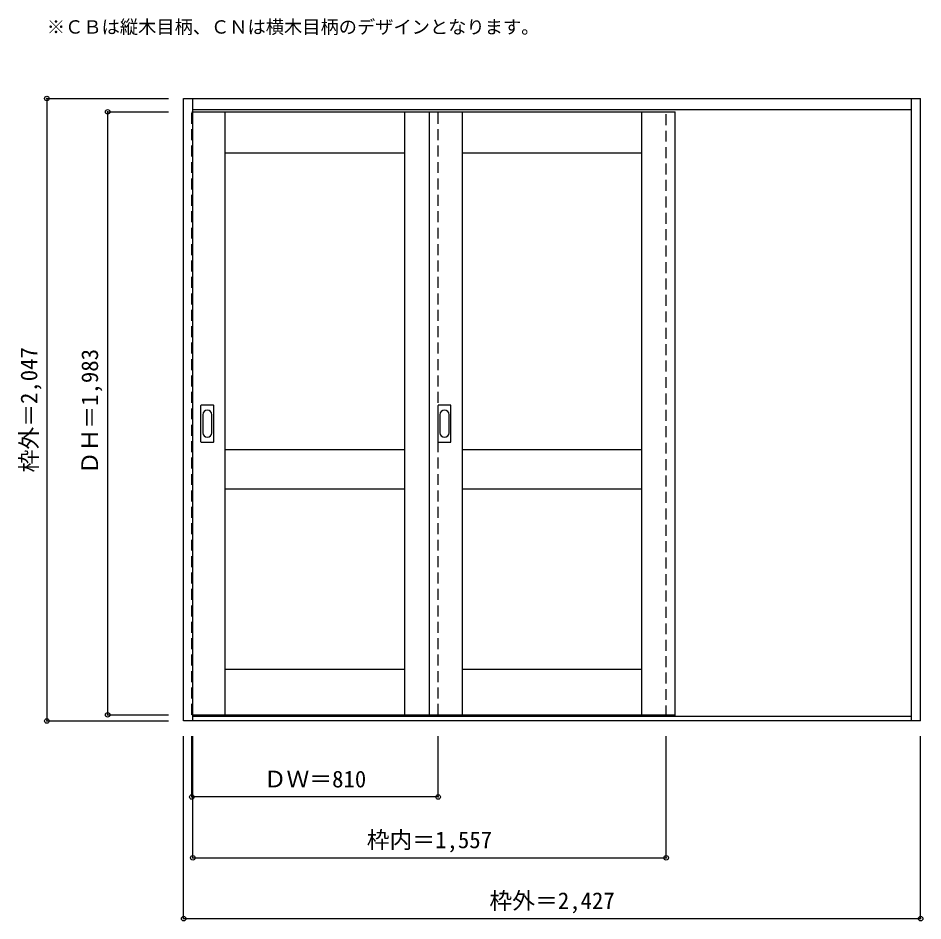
# Model space of a CAD drawing. Units: millimetres, scale not verified. Extents: x -1330 to 1646, y -1931 to 1038.
import ezdxf
from ezdxf.enums import TextEntityAlignment as Align

# ---------------------------------------------------------------- set-up
doc = ezdxf.new("R2010")
doc.units = ezdxf.units.MM
doc.header["$LTSCALE"] = 30
doc.header["$PDMODE"] = 32
doc.header["$PDSIZE"] = 15
doc.linetypes.add('DASHED1', pattern=[1.8, 1.2, -0.6])
for name, color, linetype in [('0-0', 3, 'Continuous'), ('0-1_寸法', 7, 'Continuous'), ('0-2_文字', 7, 'Continuous')]:
    doc.layers.add(name, color=color, linetype=linetype)
doc.styles.add('ＭＳ ゴシック', font='')
doc.styles.get('ＭＳ ゴシック').set_extended_font_data('MS Gothic')

msp = doc.modelspace()

# ---------------------------------------------------------------- linework, layer by layer
at = {"layer": '0-0'}
for p, q in [((-785, -1273.65), (-785, 773.35)), ((-785, 773.35), (1639, 773.35)), ((-755, -1273.65), (-755, 773.35)), ((1609, -1273.65), (1609, 773.35)), ((1639, -1273.65), (1639, 773.35)), ((-755, 737.35), (1609, 737.35)), ((-755, 729.35), (832, 729.35)), ((-648, -1253.65), (-648, 729.35)), ((-58, -1253.65), (-58, 729.35)), ((22, 729.35), (22, -1253.65)), ((132, -1253.65), (132, 729.35)), ((722, -1253.65), (722, 729.35)), ((-648, 594.35), (-58, 594.35)), ((132, 594.35), (722, 594.35)), ((-728, -355.65), (-728, -236.65)), ((-687.5, -235.15), (-726.5, -235.15)), ((-686, -355.65), (-686, -236.65)), ((52, -355.65), (52, -236.65)), ((92.5, -235.15), (53.5, -235.15)), ((94, -355.65), (94, -236.65)), ((-726.5, -357.15), (-687.5, -357.15)), ((-648, -380.65), (-58, -380.65)), ((53.5, -357.15), (92.5, -357.15)), ((132, -380.65), (722, -380.65)), ((-648, -510.65), (-58, -510.65)), ((132, -510.65), (722, -510.65)), ((-648, -1103.65), (-58, -1103.65)), ((132, -1103.65), (722, -1103.65)), ((1639, -1273.65), (-785, -1273.65)), ((1609, -1258.65), (-755, -1258.65))]:
    msp.add_line(p, q, dxfattribs=at)
at = {"layer": '0-0', "color": 4, "linetype": 'DASHED1'}
for p, q in [((52, -1253.65), (52, 729.35)), ((802, -1258.65), (802, 737.35)), ((832, -1258.65), (832, 737.35))]:
    msp.add_line(p, q, dxfattribs=at)
at = {"layer": '0-0', "color": 7}
for p, q in [((-722, -266.55), (-722, -325.75)), ((-692, -325.75), (-692, -266.55)), ((58, -266.55), (58, -325.75)), ((88, -325.75), (88, -266.55))]:
    msp.add_line(p, q, dxfattribs=at)
at = {"layer": '0-0', "color": 4, "linetype": 'DASHED1'}
msp.add_lwpolyline([(-755, -1253.65), (-758, -1253.65), (-758, 729.35), (-755, 729.35)], dxfattribs=at)
at = {"layer": '0-0'}
msp.add_lwpolyline([(-755, -1253.65), (832, -1253.65), (832, 729.35)], dxfattribs=at)
for centre, start, end in [((-726.5, -236.65), 90, 180), ((-687.5, -236.65), 0, 90), ((53.5, -236.65), 90, 180), ((92.5, -236.65), 0, 90), ((-726.5, -355.65), 180, 270), ((-687.5, -355.65), 270, 0), ((53.5, -355.65), 180, 270), ((92.5, -355.65), 270, 0)]:
    msp.add_arc(centre, 1.5, start, end, dxfattribs=at)
at = {"layer": '0-0', "color": 7}
for centre, start, end in [((-707, -266.55), 0, 180), ((73, -266.55), 0, 180), ((-707, -325.75), 180, 0), ((73, -325.75), 180, 0)]:
    msp.add_arc(centre, 15, start, end, dxfattribs=at)
at = {"layer": '0-1_寸法', "color": 4}
for p, q in [((-1235, 773.35), (-1235, -1273.65)), ((-1235, 773.35), (-835, 773.35)), ((-1035, 729.35), (-835, 729.35)), ((-1035, 729.35), (-1035, -1253.65)), ((-1235, -1273.65), (-835, -1273.65)), ((-1035, -1253.65), (-835, -1253.65)), ((-785, -1923.65), (-785, -1323.65)), ((-758, -1523.65), (-758, -1323.65)), ((-755, -1723.65), (-755, -1323.65)), ((52, -1523.65), (52, -1323.65)), ((802, -1723.65), (802, -1323.65)), ((52, -1523.65), (-758, -1523.65)), ((-755, -1723.65), (802, -1723.65))]:
    msp.add_line(p, q, dxfattribs=at)
msp.add_lwpolyline([(-785, -1923.65), (1639, -1923.65), (1639, -1323.65)], dxfattribs=at)
at = {"layer": '0-1_寸法'}
for p in [(-1235, 773.35), (-1035, 729.35), (-1035, -1253.65), (-1235, -1273.65), (-758, -1523.65), (52, -1523.65), (-755, -1723.65), (802, -1723.65), (-785, -1923.65), (1639, -1923.65)]:
    msp.add_point(p, dxfattribs=at)

# ---------------------------------------------------------------- texts
at = {"layer": '0-1_寸法', "style": 'ＭＳ ゴシック'}
for s, p in [('枠外＝2,047', (-1250, -456.4)), ('ＤＨ＝1,983', (-1050, -462.4))]:
    msp.add_text(s, height=54.99, rotation=90, dxfattribs=at).set_placement(p, align=Align.BOTTOM_LEFT)
for s, p in [('ＤＷ＝810', (-521.75, -1508.65)), ('枠内＝1,557', (-182.75, -1708.65)), ('枠外＝2,427', (220.75, -1908.65))]:
    msp.add_text(s, height=54.99, dxfattribs=at).set_placement(p, align=Align.BOTTOM_LEFT)
at = {"layer": '0-2_文字', "style": 'ＭＳ ゴシック'}
msp.add_text('※ＣＢは縦木目柄、ＣＮは横木目柄のデザインとなります。', height=43.99, dxfattribs=at).set_placement((-1235, 973.35), align=Align.BOTTOM_LEFT)

doc.saveas('drawing.dxf')
